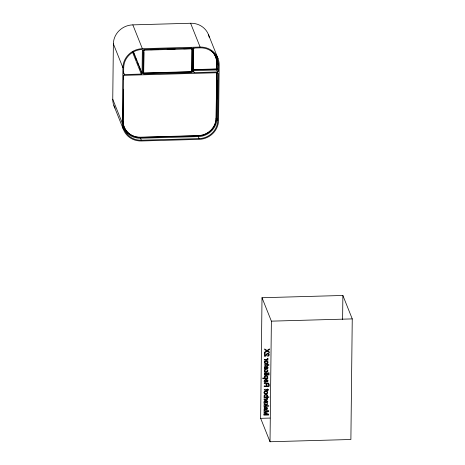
<?xml version="1.0" encoding="UTF-8"?>
<svg xmlns="http://www.w3.org/2000/svg" width="465" height="465" viewBox="0 0 465 465"><rect width="100%" height="100%" fill="white"/><g stroke="black" fill="none" stroke-linecap="round" stroke-linejoin="round"><path stroke-width="0.7" d="M115.07 108.13A19.402 18.315 -21.8 0 1 112.751 99.237L113.373 43.861A19.402 18.315 -21.8 0 1 132.839 24.866L190.604 23.256A19.402 18.315 -21.8 0 1 209.297 37.473M190.604 23.256L200.13 47.07A19.402 18.315 -21.8 0 1 219.178 64.995L218.556 120.371A19.402 18.315 -21.8 0 1 199.09 139.366L141.325 140.976A19.402 18.315 -21.8 0 1 122.278 123.056L122.9 67.681L113.373 43.861M123.341 89.234L123.086 121.028A17.786 16.787 -21.8 0 0 140.546 137.454L198.311 135.844A17.786 16.787 -21.8 0 0 216.155 118.43L216.673 72.552M123.458 79.195L123.498 75.615M123.597 75.859L123.08 123.033A18.594 17.548 -21.8 0 0 141.331 140.209L199.101 138.599A18.594 17.548 -21.8 0 0 217.754 120.394L218.277 73.476L217.486 72.732L124.417 75.324L123.609 76.115M142.087 73.296L142.354 49.453A18.594 17.548 -21.8 0 0 123.702 67.658L123.632 73.807L124.428 74.557L141.279 74.086L142.087 73.296L133.356 51.464M183.745 48.813L191.656 48.593L192.086 49.151L191.836 71.587L191.499 71.918L144.022 73.243L143.598 72.685L143.825 52.417M143.697 72.929L143.947 50.493L144.284 50.168L191.76 48.842L192.086 49.151M191.836 71.587L191.987 48.906M213.203 52.801A17.786 16.787 -21.8 0 1 216.777 63.054L216.713 68.89L216.376 69.215L193.777 69.843L193.347 69.291L193.556 50.47M193.69 47.825L193.434 71.86L194.231 72.61L217.492 71.959L218.306 71.168L218.376 65.013L217.318 62.368M216.155 118.43L216.574 72.302M216.713 68.89L216.678 62.804A17.786 16.787 -21.8 0 0 213.627 53.225M216.923 99.022L217.132 80.253M217.754 120.394L216.957 118.406L217.481 72.215M260.65 418.331L262.01 297.728L342.879 295.473L352.249 318.897L350.889 439.495L270.02 441.75L260.65 418.331L270.037 418.07M270.02 441.75L271.38 321.152L262.01 297.728M342.612 319.449L342.879 295.473M143.848 50.249L144.284 50.168M193.696 48.79L194.504 48L200.119 47.843A18.594 17.548 -21.8 0 1 218.376 65.013M143.598 72.685L143.923 72.993L191.4 71.668L191.737 71.343M193.347 69.291L193.678 69.599L216.277 68.965L216.614 68.64M122.9 67.681A19.402 18.315 -21.8 0 1 142.366 48.68L200.13 47.07M150.66 49.738L158.571 49.517M167.202 49.278L175.113 49.058M123.004 121.632A17.786 16.787 -21.8 0 0 140.447 137.204L198.212 135.594A17.786 16.787 -21.8 0 0 216.056 118.18M216.957 118.406A18.594 17.548 -21.8 0 1 198.305 136.611L140.54 138.221A18.594 17.548 -21.8 0 1 123.702 127.985M271.38 321.152L352.249 318.897M208.523 34.799L218.05 58.613M217.265 68.564L218.306 71.168M216.434 69.314L217.492 71.959M194.231 72.61L193.434 70.622L216.702 69.977L217.51 69.186L217.579 63.031A18.594 17.548 -21.8 0 0 216.167 56.096M198.305 136.611L199.101 138.599M132.839 24.866L142.366 48.68M133.612 52.894L134.931 56.201M135.46 57.526L136.786 60.834M137.315 62.153L138.64 65.46M139.169 66.786L140.488 70.093M141.017 71.418L141.813 73.4M132.281 51.592L141.279 74.086M123.37 71.912L124.428 74.557M140.273 137.564L141.331 140.209M112.751 99.237L122.278 123.056M113.879 105.613L123.405 129.433M123.365 127.16A18.594 17.548 -21.8 0 1 123.074 126.323M127.631 133.089A18.594 17.548 -21.8 0 1 126.358 131.828M125.777 131.147A18.594 17.548 -21.8 0 1 124.26 128.95M216.597 119.581A18.594 17.548 -21.8 0 1 216.463 120.47M212.546 51.9A17.786 16.787 -21.8 0 1 213.104 52.551M210.773 50.389A17.786 16.787 -21.8 0 1 212.644 52.15M216.998 58.857A18.594 17.548 -21.8 0 1 217.26 60.624M143.15 50.197L142.889 73.272L143.685 74.016L191.818 72.674L192.632 71.883L192.894 48.813L192.097 48.064L143.958 49.406L143.15 50.197M262.917 378.138L262.911 378.702L267.776 378.568L267.782 378.022L267.317 378.033L267.84 377.342L267.648 376.232A1.476 1.389 -21.8 0 0 266.898 375.749C265.498 375.086 263.178 376.766 264.701 378.092L262.917 378.138M263.899 414.565L263.893 415.158L268.677 415.024L268.683 414.135L264.655 412.926L268.712 411.508L268.724 410.63L263.94 410.758L263.934 411.351L267.968 411.223L263.922 412.647L263.911 413.263L267.933 414.466L263.899 414.565M263.998 405.805L263.992 406.346L268.776 406.212L268.782 405.672L266.003 405.753L267.503 404.265L267.509 403.55L266.189 404.864L264.021 403.574L264.015 404.294L265.759 405.288L265.306 405.771L263.998 405.805M264.074 399.005L264.068 399.569L267.555 399.47L267.561 398.935L266.957 398.953L267.637 397.842L267.015 397.86L266.428 398.883L264.074 399.005M264.097 396.982L264.091 397.499L268.892 397.366L268.898 396.819L267.16 396.866L267.66 395.558A1.325 1.25 -21.8 0 0 267.247 394.855C265.916 393.617 262.754 395.442 264.544 396.965L264.097 396.982M264.219 386.02L264.213 386.642L268.997 386.508C270.02 384.857 268.299 381.451 266.596 383.59L266.061 383.096L264.254 382.835L264.248 383.596L266.207 383.991L266.271 385.962L264.219 386.02M264.353 374.488L264.341 375.052L269.125 374.918L269.13 374.354L264.353 374.488M264.364 373.075L264.358 373.645L267.828 373.546L267.834 372.976L264.364 373.075M264.515 359.561L264.509 360.125L267.997 360.026L268.003 359.492L267.404 359.509L268.078 358.399L267.462 358.416L266.875 359.439L264.515 359.561M264.585 353.383L264.55 356.446L265.823 356.045L267.218 354.161L268.2 353.935L268.683 354.987L267.567 355.684L267.561 356.254C269.101 356.492 269.909 354.208 268.607 353.447A1.418 1.337 -21.8 0 0 267.869 353.266L266.91 353.673L265.114 355.806L265.143 353.365L264.585 353.383M264.602 352.214L264.591 352.964L267.061 351.249L269.375 352.726L269.386 351.947L267.567 350.831L269.409 349.616L269.421 348.878L267.073 350.482L264.637 348.936L264.632 349.709L266.584 350.889L264.602 352.214M265.155 400.289L264.445 401.998L265.591 402.678L265.614 400.231C272.752 402.475 259.889 405.428 265.155 400.289M265.387 379.324L264.678 381.033L265.823 381.719L265.852 379.266C272.984 381.509 260.127 384.468 265.387 379.324M265.637 369.553L264.812 371.175A0.727 0.686 -21.8 0 0 265.143 371.616L266.503 371.756L267.311 371.314L267.404 370.512L266.712 370.07L266.718 369.524C270.967 371.053 263.202 374.54 264.475 370.256A1.203 1.139 -21.8 0 1 265.038 369.733L265.637 369.553M266.073 400.795L266.056 402.649C267.369 402.742 267.427 400.638 266.073 400.795M266.311 379.829L266.288 381.689C267.602 381.782 267.66 379.673 266.311 379.829M266.381 409.281L266.375 409.805C270.799 407.84 262.365 405.683 264.44 407.776C262.498 414.803 268.805 403.975 266.381 409.281M266.84 368.42L266.834 368.943C271.258 366.978 262.824 364.822 264.899 366.914C262.957 373.941 269.264 363.113 266.84 368.42M266.829 384.514L266.811 385.95L268.445 385.904C269.706 384.346 267.055 382.364 266.829 384.514M267.183 390.147L267.177 390.6L267.654 390.588L267.66 390.135L268.631 390.106L268.642 389.536L267.666 389.565L267.671 389.031L267.195 389.048L267.189 389.577C263.707 388.327 262.632 390.931 267.183 390.147M267.462 365.275L267.456 365.728L267.933 365.717L267.939 365.263L268.915 365.234L268.921 364.665L267.945 364.694L267.95 364.159L267.474 364.176L267.468 364.705C263.986 363.456 262.917 366.06 267.462 365.275M268.485 372.959L268.479 373.529L269.142 373.511L269.148 372.942L268.485 372.959M264.399 362.037C263.94 363.822 266.445 364.403 267.544 363.409A1.447 1.366 -21.8 0 0 268.038 362.59C268.549 360.387 264.8 360.119 264.399 362.037M264.056 392.239C263.597 394.029 266.102 394.605 267.201 393.611A1.447 1.366 -21.8 0 0 267.701 392.791C268.212 390.594 264.463 390.321 264.056 392.239M267.16 395.936C264.219 399.912 263.574 392.315 267.16 395.936M264.893 362.101L265.224 363.089L267.143 363.037A0.802 0.756 -21.8 0 0 267.538 362.52C267.863 361.032 265.288 360.968 264.893 362.101M264.556 392.303L264.887 393.297L266.805 393.239A0.802 0.756 -21.8 0 0 267.195 392.722C267.526 391.234 264.951 391.175 264.556 392.303M264.736 377.01C267.026 381.161 268.822 373.651 264.736 377.01M264.841 367.693C264.812 369.443 266.486 368.001 266.207 366.908L265.271 367.048L264.841 367.693M264.382 408.555C264.353 410.304 266.021 408.863 265.748 407.77L264.812 407.91L264.382 408.555"/></g></svg>
